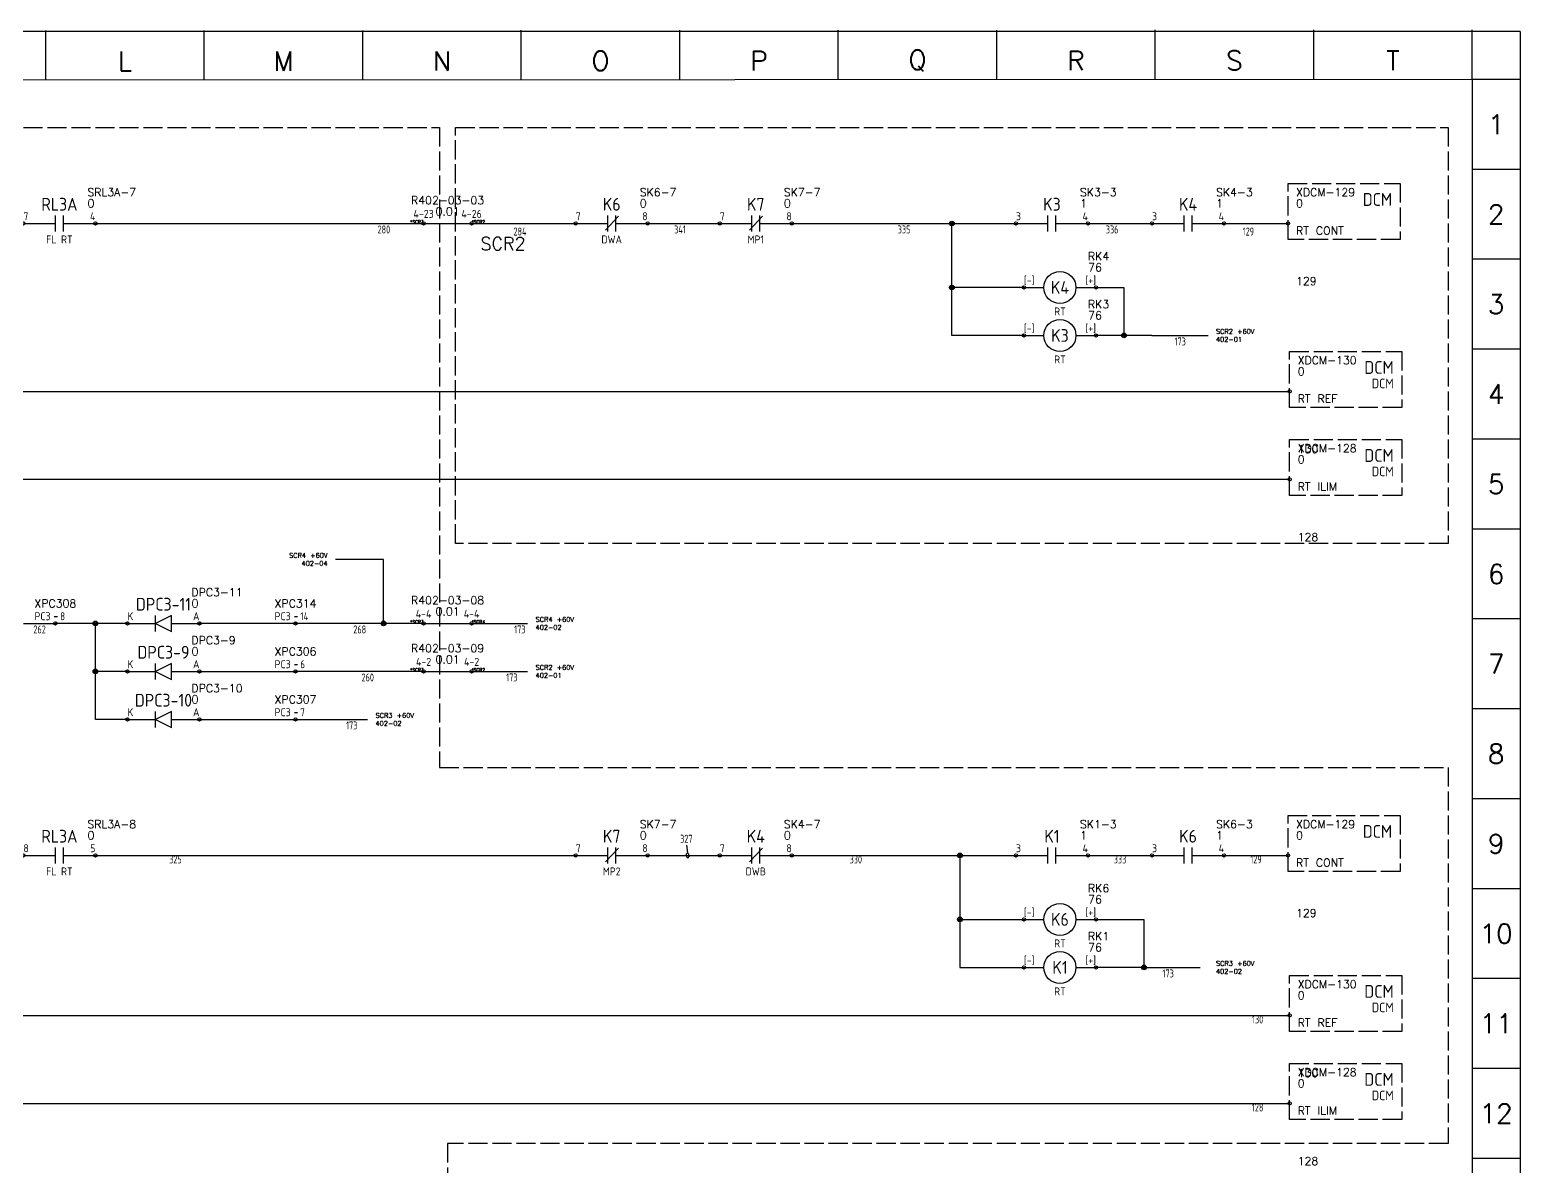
# Model space of a CAD drawing. Header units: millimetres. Extents: x 0 to 1020, y 0 to 646.
# Drawn here: x 554.5 to 1020, y 290.4 to 645.5 of the extents above; entities that cross this region are included whole.
import ezdxf
from ezdxf.enums import TextEntityAlignment as Align

# ---------------------------------------------------------------- set-up
doc = ezdxf.new("R2010")
doc.units = ezdxf.units.MM
doc.header["$LTSCALE"] = 0.5
doc.linetypes.add('ACAD_ISO02W100', pattern=[15, 12, -3])
for name, color, linetype in [('LOCBOX', 7, 'ACAD_ISO02W100'), ('NETLIST', 50, 'Continuous'), ('OUTLINE_GRID', 7, 'Continuous'), ('SYMS', 7, 'Continuous'), ('WIREFIXED', 7, 'Continuous'), ('WIRES', 7, 'Continuous')]:
    doc.layers.add(name, color=color, linetype=linetype)
doc.styles.get("Standard").update_dxf_attribs({"font": 'txt.shx', "bigfont": 'gbcbig.shx'})
doc.styles.add('WD', font='romans.shx', dxfattribs={"bigfont": 'gbcbig.shx'})
doc.styles.add('WD_IEC', font='isocp2.shx', dxfattribs={"width": 0.9, "height": 4})

# ---------------------------------------------------------------- blocks, each defined once
blk = doc.blocks.new('2010 Grid')
at = {"layer": 'OUTLINE_GRID'}
for p, q in [((850, 481.25), (0, 481.25)), ((466.25, 468.55), (466.25, 481.49)), ((507.5, 468.57), (507.5, 481.51)), ((548.75, 468.59), (548.75, 481.53)), ((590, 468.61), (590, 481.56)), ((631.25, 468.63), (631.25, 481.58)), ((672.5, 468.66), (672.5, 481.6)), ((713.75, 468.68), (713.75, 481.62)), ((755, 468.7), (755, 481.64)), ((796.25, 468.72), (796.25, 481.67)), ((837.5, 468.74), (837.5, 481.69)), ((850, 481.25), (850, 0)), ((837.5, 468.74), (12.5, 468.31)), ((837.5, 468.74), (837.5, 0)), ((850, 468.74), (837.5, 468.74)), ((850, 445.33), (837.5, 445.33)), ((850, 421.91), (837.5, 421.91)), ((850, 398.5), (837.5, 398.5)), ((850, 375.08), (837.5, 375.08)), ((850, 351.67), (837.5, 351.67)), ((850, 328.25), (837.5, 328.25)), ((850, 304.84), (837.5, 304.84)), ((850, 281.42), (837.5, 281.42)), ((850, 258.01), (837.5, 258.01)), ((850, 234.59), (837.5, 234.59)), ((850, 211.18), (837.5, 211.18)), ((850, 187.76), (837.5, 187.76))]:
    blk.add_line(p, q, dxfattribs=at)
at = {"layer": 'OUTLINE_GRID', "char_height": 5, "width": 17.7556, "attachment_point": 5}
for s, insert in [('L', (486.88, 473.52)), ('M', (528.12, 473.54)), ('N', (569.38, 473.56)), ('O', (610.62, 473.59)), ('P', (651.88, 473.61)), ('Q', (693.12, 473.63)), ('R', (734.38, 473.65)), ('S', (775.62, 473.67)), ('T', (816.88, 473.69)), ('1', (843.75, 457.04)), ('2', (843.75, 433.62)), ('3', (843.75, 410.21)), ('4', (843.75, 386.79)), ('5', (843.75, 363.37)), ('6', (843.75, 339.96)), ('7', (843.75, 316.54)), ('8', (843.75, 293.13)), ('9', (843.75, 269.71)), ('10', (843.75, 246.3)), ('11', (843.75, 222.88)), ('12', (843.75, 199.47))]:
    blk.add_mtext(s, dxfattribs=dict(at, insert=insert))
blk = doc.blocks.new('INTERCONNECT-H1')
blk.add_line((-2.5, 0), (12.5, 0))
for centre in [(-2.5, 0), (12.5, 0)]:
    blk.add_circle(centre, 0.5)
at = {"style": 'WD_IEC', "flags": 1}
for tag, height, p in [('LOC', 4, (5, 10)), ('TAG1', 4, (-2.43, 3.16)), ('DESC1', 2.5, (5, -2.5))]:
    blk.add_attdef(tag, text='', height=height, dxfattribs=at).set_placement(p, align=Align.MIDDLE_CENTER)
at = {"style": 'WD_IEC', "flags": 8}
for tag, p in [('TERM01', (-2.5, 1)), ('TERM02', (12.5, 1))]:
    blk.add_attdef(tag, text='', height=2.5, dxfattribs=at).set_placement(p, align=Align.BOTTOM_CENTER)
at = {"style": 'WD_IEC', "flags": 1}
blk.add_attdef('X4TERM01', (-2.5, 0), '', height=0.5, dxfattribs=at)
blk.add_attdef('X1TERM02', text='', height=0.5, dxfattribs=at).set_placement((12.5, 0), align=Align.RIGHT)
at = {"layer": 'NETLIST'}
for tag, p in [('NETVALUE', (5, 2.5)), ('NETTAG', (5, 6))]:
    blk.add_attdef(tag, text='', height=2.5, dxfattribs=at).set_placement(p, align=Align.CENTER)
blk.add_attdef('X4TERMDESC01', text='', height=1, dxfattribs=at).set_placement((-2.5, 0), align=Align.RIGHT)
blk.add_attdef('X1TERMDESC02', (12.5, 0), '', height=1, dxfattribs=at)
blk = doc.blocks.new('WD_WNH2')
at = {"linetype": 'Continuous', "style": 'WD_IEC', "width": 0.8}
blk.add_attdef('WIRENO', text='', height=2.5, dxfattribs=at).set_placement((0, 0), align=Align.TOP_CENTER)
at = {"style": 'WD_IEC', "flags": 1}
for tag, p in [('W02USER', (0, -1.21)), ('W03USER', (0, -1.33)), ('W04USER', (0, -1.46)), ('W05USER', (0, -1.58)), ('W06USER', (0, -1.71)), ('W07USER', (0, -1.83)), ('W08USER', (0, -1.96)), ('W09USER', (0, -2.08)), ('W01USER', (0, -1.08)), ('W10USER', (0, -2.21))]:
    blk.add_attdef(tag, text='', height=0.08, dxfattribs=at).set_placement(p, align=Align.CENTER)
blk = doc.blocks.new('DCM-2')
at = {"linetype": 'ACAD_ISO02W100'}
blk.add_lwpolyline([(0, 12.5), (35, 12.5), (35, -5), (0, -5)], close=True, dxfattribs=at)
blk.add_circle((0, 0), 0.5)
at = {"style": 'WD_IEC'}
for tag, height, flags, p in [('LOC', 4, 1, (32.5, 14.5)), ('DESC1', 3, 8, (32.5, 2.5))]:
    blk.add_attdef(tag, text='', height=height, dxfattribs=dict(at, flags=flags)).set_placement(p, align=Align.MIDDLE_RIGHT)
blk.add_attdef('TAG1', text='', height=4, dxfattribs=at).set_placement((32.5, 7.5), align=Align.MIDDLE_RIGHT)
at = {"style": 'WD_IEC', "flags": 1}
blk.add_attdef('X4TERM01', (0, 0), '', height=0.5, dxfattribs=at)
blk.add_attdef('TERMDESC01', text='', height=2.5).set_placement((2.5, -1), align=Align.TOP_LEFT)
blk.add_attdef('TERM01', text='', height=2.5).set_placement((2.5, -20), align=Align.BOTTOM_LEFT)
at = {"layer": 'NETLIST'}
for tag, p in [('NETTAG', (2.5, 8.5)), ('NETVALUE', (2.5, 5))]:
    blk.add_attdef(tag, p, '', height=2.5, dxfattribs=at)
blk = doc.blocks.new('CONTACT-NC')
for p, q in [((0, 0), (10, 0)), ((13.35, 2.25), (9.28, -2.05)), ((10, -2.5), (10, 2.5)), ((12.5, -2.5), (12.5, 2.5)), ((12.5, 0), (22.5, 0))]:
    blk.add_line(p, q)
for centre in [(0, 0), (22.5, 0)]:
    blk.add_circle(centre, 0.5)
at = {"style": 'WD_IEC', "flags": 1}
blk.add_attdef('LOC', text='', height=4, dxfattribs=at).set_placement((11.25, 11), align=Align.MIDDLE_CENTER)
at = {"style": 'WD_IEC'}
for tag, height, p in [('TAG1', 4, (11.25, 6)), ('DESC1', 2.5, (11.25, -5))]:
    blk.add_attdef(tag, text='', height=height, dxfattribs=at).set_placement(p, align=Align.MIDDLE_CENTER)
for tag, p, height, flags in [('X4TERM01', (0, 0), 0.64, 1), ('TERM01', (0, 1), 2.5, 8), ('X1TERM02', (22.5, 0), 0.64, 1)]:
    blk.add_attdef(tag, p, '', height=height, dxfattribs=dict(at, flags=flags))
at = {"style": 'WD_IEC', "flags": 8}
blk.add_attdef('TERM02', text='', height=2.5, dxfattribs=at).set_placement((22.5, 1), align=Align.RIGHT)
at = {"layer": 'NETLIST'}
for tag, p, height in [('NETTAG', (20, 8.5), 2.5), ('NETVALUE', (20, 5), 2.56)]:
    blk.add_attdef(tag, p, '', height=height, dxfattribs=at)
blk = doc.blocks.new('CONTACTOR-H')
for p, q in [((0, 0), (6.25, 0)), ((16.25, 0), (22.5, 0))]:
    blk.add_line(p, q)
for centre, radius in [((11.25, 0), 5), ((0, 0), 0.5), ((22.5, 0), 0.5)]:
    blk.add_circle(centre, radius)
at = {"style": 'WD_IEC', "flags": 1}
blk.add_attdef('LOC', text='', height=4, dxfattribs=at).set_placement((11.25, 8.5), align=Align.MIDDLE_CENTER)
at = {"style": 'WD_IEC'}
for tag, p, height, flags in [('X4TERM01', (0, 0), 0.64, 1), ('TERM01', (0, 1), 2.5, 8), ('X1TERM02', (22.5, 0), 0.64, 1)]:
    blk.add_attdef(tag, p, '', height=height, dxfattribs=dict(at, flags=flags))
for tag, height, p in [('TAG1', 4, (11.25, 0)), ('DESC1', 2.5, (11.25, -7.5))]:
    blk.add_attdef(tag, text='', height=height, dxfattribs=at).set_placement(p, align=Align.MIDDLE_CENTER)
at = {"style": 'WD_IEC', "flags": 8}
blk.add_attdef('TERM02', text='', height=2.5, dxfattribs=at).set_placement((22.5, 1), align=Align.RIGHT)
at = {"layer": 'NETLIST'}
for tag, p, height in [('NETTAG', (20, 8.5), 2.5), ('NETVALUE', (20, 5), 2.56)]:
    blk.add_attdef(tag, p, '', height=height, dxfattribs=at)
blk = doc.blocks.new('CONTACT-NO')
for p, q in [((2.5, 0), (12.5, 0)), ((12.5, -2.5), (12.5, 2.5)), ((15, -2.5), (15, 2.5)), ((15, 0), (25, 0))]:
    blk.add_line(p, q)
for centre in [(2.5, 0), (25, 0)]:
    blk.add_circle(centre, 0.5)
at = {"style": 'WD_IEC', "flags": 1}
blk.add_attdef('LOC', text='', height=4, dxfattribs=at).set_placement((13.75, 11), align=Align.MIDDLE_CENTER)
at = {"style": 'WD_IEC'}
for tag, height, p in [('TAG1', 4, (13.75, 6)), ('DESC1', 2.5, (13.75, -5))]:
    blk.add_attdef(tag, text='', height=height, dxfattribs=at).set_placement(p, align=Align.MIDDLE_CENTER)
for tag, p, height, flags in [('X4TERM01', (2.5, 0), 0.64, 1), ('TERM01', (2.5, 1), 2.5, 8), ('X1TERM02', (25, 0), 0.64, 1)]:
    blk.add_attdef(tag, p, '', height=height, dxfattribs=dict(at, flags=flags))
at = {"style": 'WD_IEC', "flags": 8}
blk.add_attdef('TERM02', text='', height=2.5, dxfattribs=at).set_placement((25, 1), align=Align.RIGHT)
at = {"layer": 'NETLIST'}
for tag, p, height in [('NETTAG', (22.5, 8.5), 2.5), ('NETVALUE', (22.5, 5), 2.56)]:
    blk.add_attdef(tag, p, '', height=height, dxfattribs=at)
blk = doc.blocks.new('WDDOT')
for radius in [0.72, 0.449, 0.223]:
    blk.add_circle((0, 0), radius)
blk = doc.blocks.new('TBH-1')
blk.add_line((-0.33, 2.17), (0.65, 2.17))
blk.add_circle((0, 0), 0.5)
at = {"style": 'WD_IEC', "flags": 1}
blk.add_attdef('LOC', text='', height=4, dxfattribs=at).set_placement((-15, 7.5), align=Align.MIDDLE_LEFT)
at = {"style": 'WD_IEC'}
blk.add_attdef('TAG1', text='', height=2.5, dxfattribs=at).set_placement((-1.5, 1), align=Align.RIGHT)
at = {"style": 'WD_IEC', "flags": 1}
blk.add_attdef('X1TERM01', (0, 0), '', height=0.5, dxfattribs=at)
at = {"style": 'WD_IEC', "width": 0.9}
blk.add_attdef('TERM01', (1.5, 1), '', height=2.5, dxfattribs=at)
at = {"layer": 'NETLIST'}
for tag, p in [('NETTAG', (0, 5)), ('NETVALUE', (0, -2.5))]:
    blk.add_attdef(tag, text='', height=2.5, dxfattribs=at).set_placement(p, align=Align.CENTER)
blk = doc.blocks.new('DIODE-L')
for p, q in [((-22.5, 0), (-13.75, 0)), ((-13.75, -2.5), (-13.75, 2.5)), ((-8.75, 2.5), (-13.75, 0)), ((-13.75, 0), (-8.75, -2.5)), ((-8.75, -2.5), (-8.75, 2.5)), ((-8.75, 0), (0, 0))]:
    blk.add_line(p, q)
for centre in [(-22.5, 0), (0, 0)]:
    blk.add_circle(centre, 0.5)
at = {"style": 'WD_IEC', "flags": 1}
blk.add_attdef('LOC', text='', height=4, dxfattribs=at).set_placement((-11.25, 11), align=Align.MIDDLE_CENTER)
at = {"style": 'WD_IEC'}
for tag, height, p in [('TAG1', 4, (-11.25, 6)), ('DESC1', 2.5, (-11.25, -5))]:
    blk.add_attdef(tag, text='', height=height, dxfattribs=at).set_placement(p, align=Align.MIDDLE_CENTER)
for tag, p, height, flags in [('X4TERM01', (-22.5, 0), 0.64, 1), ('TERM01', (-22.5, 1), 2.5, 8), ('X1TERM02', (0, 0), 0.64, 1)]:
    blk.add_attdef(tag, p, '', height=height, dxfattribs=dict(at, flags=flags))
at = {"style": 'WD_IEC', "flags": 8}
blk.add_attdef('TERM02', text='', height=2.5, dxfattribs=at).set_placement((0, 1), align=Align.RIGHT)
at = {"layer": 'NETLIST'}
for tag, p, height in [('NETTAG', (-2.5, 8.5), 2.5), ('NETVALUE', (-2.5, 5), 2.56)]:
    blk.add_attdef(tag, p, '', height=height, dxfattribs=at)

msp = doc.modelspace()

# ---------------------------------------------------------------- linework, layer by layer
at = {"layer": 'LOCBOX'}
for points in [[(372.5, 615), (682.5, 615), (682.5, 615), (682.5, 415), (997.5, 415), (997.5, 297.5), (685, 297.5), (685, 185), (372.5, 185)], [(687.5, 615), (997.5, 615), (997.5, 485), (687.5, 485)]]:
    msp.add_lwpolyline(points, close=True, dxfattribs=at)
at = {"layer": 'WIREFIXED'}
msp.add_lwpolyline([(759.64, 390.73), (759.91, 388.29), (759.56, 387.85), (759.65, 387.06), (760.09, 386.71), (760.44, 387.15), (760.35, 387.94), (760.13, 388.11)], dxfattribs=at)
at = {"layer": 'WIRES'}
for p, q in [((575, 585), (677.5, 585)), ((692.5, 585), (725, 585)), ((747.5, 585), (770, 585)), ((792.5, 585), (862.5, 585)), ((842.5, 550), (842.5, 585)), ((885, 585), (905, 585)), ((927.5, 585), (947.5, 585)), ((865, 565), (842.5, 565)), ((887.5, 565), (896.25, 565)), ((896.25, 565), (896.25, 550)), ((865, 550), (842.5, 550)), ((896.25, 550), (887.5, 550)), ((905, 550), (896.25, 550)), ((905, 550), (922.5, 550)), ((320, 532.5), (948, 532.5)), ((948, 505), (320, 505)), ((665, 480), (650, 480)), ((665, 460), (665, 480)), ((552.5, 460), (562.5, 460)), ((585, 460), (562.5, 460)), ((575, 445), (575, 460)), ((637.5, 460), (607.5, 460)), ((677.5, 460), (637.5, 460)), ((692.5, 460), (710, 460)), ((585, 445), (575, 445)), ((575, 430), (575, 445)), ((575, 445), (575, 445)), ((607.5, 445), (637.5, 445)), ((677.5, 445), (637.5, 445)), ((692.5, 445), (710, 445)), ((585, 430), (575, 430)), ((607.5, 430), (637.5, 430)), ((637.5, 430), (660, 430)), ((575, 387.5), (725, 387.5)), ((747.5, 387.5), (770, 387.5)), ((792.5, 387.5), (862.5, 387.5)), ((845, 387.5), (845, 367.5)), ((885, 387.5), (905, 387.5)), ((927.5, 387.5), (947.5, 387.5)), ((845, 367.5), (865, 367.5)), ((845, 367.5), (845, 352.5)), ((887.5, 367.5), (902.5, 367.5)), ((902.5, 367.5), (902.5, 352.5)), ((845, 352.5), (865, 352.5)), ((902.5, 352.5), (887.5, 352.5)), ((902.5, 352.5), (920, 352.5)), ((320, 337.5), (948, 337.5)), ((320, 310), (948, 310))]:
    msp.add_line(p, q, dxfattribs=at)

# ---------------------------------------------------------------- block references
at = {"xscale": 1.2, "yscale": 1.2, "zscale": 1.2}
msp.add_blockref('2010 Grid', (0, 67.5), dxfattribs=at)
ref = msp.add_blockref('CONTACT-NO', (550, 585))
ref.add_attrib('NETTAG', 'SRL3A-7', (572.5, 593.5), dxfattribs={"layer": 'NETLIST', "height": 2.5})
ref.add_attrib('NETVALUE', '0', (572.5, 590), dxfattribs={"layer": 'NETLIST', "height": 2.56})
ref.add_attrib('TAG1', 'RL3A', dxfattribs={"height": 4, "style": 'WD_IEC'}).set_placement((563.75, 591), align=Align.MIDDLE_CENTER)
ref.add_attrib('DESC1', 'FL RT', dxfattribs={"height": 2.5, "style": 'WD_IEC'}).set_placement((563.75, 580), align=Align.MIDDLE_CENTER)
ref.add_attrib('TERM01', '7', (552.5, 586), dxfattribs={"height": 2.5, "style": 'WD_IEC'})
ref.add_attrib('TERM02', '4', dxfattribs={"height": 2.5, "style": 'WD_IEC'}).set_placement((575, 586), align=Align.RIGHT)
ref = msp.add_blockref('CONTACT-NC', (725, 585))
ref.add_attrib('TERM02', '8', dxfattribs={"height": 2.5, "style": 'WD_IEC'}).set_placement((747.5, 586), align=Align.RIGHT)
ref.add_attrib('TERM01', '7', (725, 586), dxfattribs={"height": 2.5, "style": 'WD_IEC'})
ref.add_attrib('DESC1', 'DWA', dxfattribs={"height": 2.5, "style": 'WD_IEC'}).set_placement((736.25, 580), align=Align.MIDDLE_CENTER)
ref.add_attrib('TAG1', 'K6', dxfattribs={"height": 4, "style": 'WD_IEC'}).set_placement((736.25, 591), align=Align.MIDDLE_CENTER)
ref.add_attrib('NETVALUE', '0', (745, 590), dxfattribs={"layer": 'NETLIST', "height": 2.56})
ref.add_attrib('NETTAG', 'SK6-7', (745, 593.5), dxfattribs={"layer": 'NETLIST', "height": 2.5})
ref = msp.add_blockref('CONTACT-NC', (770, 585))
ref.add_attrib('TERM02', '8', dxfattribs={"height": 2.5, "style": 'WD_IEC'}).set_placement((792.5, 586), align=Align.RIGHT)
ref.add_attrib('TERM01', '7', (770, 586), dxfattribs={"height": 2.5, "style": 'WD_IEC'})
ref.add_attrib('DESC1', 'MP1', dxfattribs={"height": 2.5, "style": 'WD_IEC'}).set_placement((781.25, 580), align=Align.MIDDLE_CENTER)
ref.add_attrib('TAG1', 'K7', dxfattribs={"height": 4, "style": 'WD_IEC'}).set_placement((781.25, 591), align=Align.MIDDLE_CENTER)
ref.add_attrib('NETVALUE', '0', (790, 590), dxfattribs={"layer": 'NETLIST', "height": 2.56})
ref.add_attrib('NETTAG', 'SK7-7', (790, 593.5), dxfattribs={"layer": 'NETLIST', "height": 2.5})
ref = msp.add_blockref('CONTACT-NO', (860, 585))
ref.add_attrib('NETTAG', 'SK3-3', (882.5, 593.5), dxfattribs={"layer": 'NETLIST', "height": 2.5})
ref.add_attrib('NETVALUE', '1', (882.5, 590), dxfattribs={"layer": 'NETLIST', "height": 2.56})
ref.add_attrib('TAG1', 'K3', dxfattribs={"height": 4, "style": 'WD_IEC'}).set_placement((873.75, 591), align=Align.MIDDLE_CENTER)
ref.add_attrib('TERM01', '3', (862.5, 586), dxfattribs={"height": 2.5, "style": 'WD_IEC'})
ref.add_attrib('TERM02', '4', dxfattribs={"height": 2.5, "style": 'WD_IEC'}).set_placement((885, 586), align=Align.RIGHT)
ref = msp.add_blockref('CONTACT-NO', (902.5, 585))
ref.add_attrib('NETTAG', 'SK4-3', (925, 593.5), dxfattribs={"layer": 'NETLIST', "height": 2.5})
ref.add_attrib('NETVALUE', '1', (925, 590), dxfattribs={"layer": 'NETLIST', "height": 2.56})
ref.add_attrib('TAG1', 'K4', dxfattribs={"height": 4, "style": 'WD_IEC'}).set_placement((916.25, 591), align=Align.MIDDLE_CENTER)
ref.add_attrib('TERM01', '3', (905, 586), dxfattribs={"height": 2.5, "style": 'WD_IEC'})
ref.add_attrib('TERM02', '4', dxfattribs={"height": 2.5, "style": 'WD_IEC'}).set_placement((927.5, 586), align=Align.RIGHT)
for name, p, values in [('DCM-2', (947.5, 585), {'TERMDESC01': 'RT CONT', 'TAG1': 'DCM', 'TERM01': '129', 'NETTAG': 'XDCM-129', 'NETVALUE': '0'}), ('TBH-1', (562.5, 460), {'TAG1': 'PC3', 'TERM01': '8', 'NETTAG': 'XPC308'}), ('TBH-1', (637.5, 460), {'TAG1': 'PC3', 'TERM01': '14', 'NETTAG': 'XPC314'}), ('TBH-1', (637.5, 445), {'TAG1': 'PC3', 'TERM01': '6', 'NETTAG': 'XPC306'}), ('TBH-1', (637.5, 430), {'TAG1': 'PC3', 'TERM01': '7', 'NETTAG': 'XPC307'}), ('DCM-2', (947.5, 387.5), {'TERMDESC01': 'RT CONT', 'TAG1': 'DCM', 'TERM01': '129', 'NETTAG': 'XDCM-129', 'NETVALUE': '0'})]:
    msp.add_blockref(name, p).add_auto_attribs(values)
ref = msp.add_blockref('INTERCONNECT-H1', (680, 585))
ref.add_attrib('TERM02', '4-26', dxfattribs={"height": 2.5, "style": 'WD_IEC'}).set_placement((692.5, 586), align=Align.BOTTOM_CENTER)
ref.add_attrib('TERM01', '4-23', dxfattribs={"height": 2.5, "style": 'WD_IEC'}).set_placement((677.5, 586), align=Align.BOTTOM_CENTER)
ref.add_attrib('NETVALUE', '0.01', dxfattribs={"layer": 'NETLIST', "height": 2.5}).set_placement((685, 587.5), align=Align.CENTER)
ref.add_attrib('NETTAG', 'R402-03-03', dxfattribs={"layer": 'NETLIST', "height": 2.5}).set_placement((685, 591), align=Align.CENTER)
ref.add_attrib('X4TERMDESC01', '*SCR3', dxfattribs={"layer": 'NETLIST', "height": 1}).set_placement((677.5, 585), align=Align.RIGHT)
ref.add_attrib('X1TERMDESC02', '*SCR2', (692.5, 585), dxfattribs={"layer": 'NETLIST', "height": 1})
ref = msp.add_blockref('CONTACTOR-H', (865, 565))
ref.add_attrib('TERM02', '[+]', dxfattribs={"height": 2.5, "style": 'WD_IEC'}).set_placement((887.5, 566), align=Align.RIGHT)
ref.add_attrib('TERM01', '[-]', (865, 566), dxfattribs={"height": 2.5, "style": 'WD_IEC'})
ref.add_attrib('DESC1', 'RT', dxfattribs={"height": 2.5, "style": 'WD_IEC'}).set_placement((876.25, 557.5), align=Align.MIDDLE_CENTER)
ref.add_attrib('TAG1', 'K4', dxfattribs={"height": 4, "style": 'WD_IEC'}).set_placement((876.25, 565), align=Align.MIDDLE_CENTER)
ref.add_attrib('NETVALUE', '76', (885, 570), dxfattribs={"layer": 'NETLIST', "height": 2.56})
ref.add_attrib('NETTAG', 'RK4', (885, 573.5), dxfattribs={"layer": 'NETLIST', "height": 2.5})
ref = msp.add_blockref('CONTACTOR-H', (865, 550))
ref.add_attrib('TERM02', '[+]', dxfattribs={"height": 2.5, "style": 'WD_IEC'}).set_placement((887.5, 551), align=Align.RIGHT)
ref.add_attrib('TERM01', '[-]', (865, 551), dxfattribs={"height": 2.5, "style": 'WD_IEC'})
ref.add_attrib('DESC1', 'RT', dxfattribs={"height": 2.5, "style": 'WD_IEC'}).set_placement((876.25, 542.5), align=Align.MIDDLE_CENTER)
ref.add_attrib('TAG1', 'K3', dxfattribs={"height": 4, "style": 'WD_IEC'}).set_placement((876.25, 550), align=Align.MIDDLE_CENTER)
ref.add_attrib('NETVALUE', '76', (885, 555), dxfattribs={"layer": 'NETLIST', "height": 2.56})
ref.add_attrib('NETTAG', 'RK3', (885, 558.5), dxfattribs={"layer": 'NETLIST', "height": 2.5})
ref = msp.add_blockref('DCM-2', (948, 532.5))
ref.add_attrib('TERMDESC01', 'RT REF', dxfattribs={"height": 2.5}).set_placement((950.5, 531.5), align=Align.TOP_LEFT)
ref.add_attrib('DESC1', 'DCM', dxfattribs={"height": 3, "style": 'WD_IEC'}).set_placement((980.5, 535), align=Align.MIDDLE_RIGHT)
ref.add_attrib('TAG1', 'DCM', dxfattribs={"height": 4, "style": 'WD_IEC'}).set_placement((980.5, 540), align=Align.MIDDLE_RIGHT)
ref.add_attrib('TERM01', '130', dxfattribs={"height": 2.5}).set_placement((950.5, 512.5), align=Align.BOTTOM_LEFT)
ref.add_attrib('NETTAG', 'XDCM-130', (950.5, 541), dxfattribs={"layer": 'NETLIST', "height": 2.5})
ref.add_attrib('NETVALUE', '0', (950.5, 537.5), dxfattribs={"layer": 'NETLIST', "height": 2.5})
ref = msp.add_blockref('DCM-2', (948, 505))
ref.add_attrib('TERMDESC01', 'RT ILIM', dxfattribs={"height": 2.5}).set_placement((950.5, 504), align=Align.TOP_LEFT)
ref.add_attrib('DESC1', 'DCM', dxfattribs={"height": 3, "style": 'WD_IEC'}).set_placement((980.5, 507.5), align=Align.MIDDLE_RIGHT)
ref.add_attrib('TAG1', 'DCM', dxfattribs={"height": 4, "style": 'WD_IEC'}).set_placement((980.5, 512.5), align=Align.MIDDLE_RIGHT)
ref.add_attrib('TERM01', '128', dxfattribs={"height": 2.5}).set_placement((950.5, 485), align=Align.BOTTOM_LEFT)
ref.add_attrib('NETTAG', 'XDCM-128', (950.5, 513.5), dxfattribs={"layer": 'NETLIST', "height": 2.5})
ref.add_attrib('NETVALUE', '0', (950.5, 510), dxfattribs={"layer": 'NETLIST', "height": 2.5})
ref = msp.add_blockref('DIODE-L', (607.5, 460))
ref.add_attrib('NETTAG', 'DPC3-11', (605, 468.5), dxfattribs={"layer": 'NETLIST', "height": 2.5})
ref.add_attrib('NETVALUE', '0', (605, 465), dxfattribs={"layer": 'NETLIST', "height": 2.56})
ref.add_attrib('TAG1', 'DPC3-11', dxfattribs={"height": 4, "style": 'WD_IEC'}).set_placement((596.25, 466), align=Align.MIDDLE_CENTER)
ref.add_attrib('TERM01', 'K', (585, 461), dxfattribs={"height": 2.5, "style": 'WD_IEC'})
ref.add_attrib('TERM02', 'A', dxfattribs={"height": 2.5, "style": 'WD_IEC'}).set_placement((607.5, 461), align=Align.RIGHT)
ref = msp.add_blockref('INTERCONNECT-H1', (680, 460))
ref.add_attrib('TERM02', '4-4', dxfattribs={"height": 2.5, "style": 'WD_IEC'}).set_placement((692.5, 461), align=Align.BOTTOM_CENTER)
ref.add_attrib('TERM01', '4-4', dxfattribs={"height": 2.5, "style": 'WD_IEC'}).set_placement((677.5, 461), align=Align.BOTTOM_CENTER)
ref.add_attrib('NETVALUE', '0.01', dxfattribs={"layer": 'NETLIST', "height": 2.5}).set_placement((685, 462.5), align=Align.CENTER)
ref.add_attrib('NETTAG', 'R402-03-08', dxfattribs={"layer": 'NETLIST', "height": 2.5}).set_placement((685, 466), align=Align.CENTER)
ref.add_attrib('X4TERMDESC01', '*SCR3', dxfattribs={"layer": 'NETLIST', "height": 1}).set_placement((677.5, 460), align=Align.RIGHT)
ref.add_attrib('X1TERMDESC02', '*SCR4', (692.5, 460), dxfattribs={"layer": 'NETLIST', "height": 1})
ref = msp.add_blockref('DIODE-L', (607.5, 445))
ref.add_attrib('NETTAG', 'DPC3-9', (605, 453.5), dxfattribs={"layer": 'NETLIST', "height": 2.5})
ref.add_attrib('NETVALUE', '0', (605, 450), dxfattribs={"layer": 'NETLIST', "height": 2.56})
ref.add_attrib('TAG1', 'DPC3-9', dxfattribs={"height": 4, "style": 'WD_IEC'}).set_placement((596.25, 451), align=Align.MIDDLE_CENTER)
ref.add_attrib('TERM01', 'K', (585, 446), dxfattribs={"height": 2.5, "style": 'WD_IEC'})
ref.add_attrib('TERM02', 'A', dxfattribs={"height": 2.5, "style": 'WD_IEC'}).set_placement((607.5, 446), align=Align.RIGHT)
ref = msp.add_blockref('INTERCONNECT-H1', (680, 445))
ref.add_attrib('TERM02', '4-2', dxfattribs={"height": 2.5, "style": 'WD_IEC'}).set_placement((692.5, 446), align=Align.BOTTOM_CENTER)
ref.add_attrib('TERM01', '4-2', dxfattribs={"height": 2.5, "style": 'WD_IEC'}).set_placement((677.5, 446), align=Align.BOTTOM_CENTER)
ref.add_attrib('NETVALUE', '0.01', dxfattribs={"layer": 'NETLIST', "height": 2.5}).set_placement((685, 447.5), align=Align.CENTER)
ref.add_attrib('NETTAG', 'R402-03-09', dxfattribs={"layer": 'NETLIST', "height": 2.5}).set_placement((685, 451), align=Align.CENTER)
ref.add_attrib('X4TERMDESC01', '*SCR3', dxfattribs={"layer": 'NETLIST', "height": 1}).set_placement((677.5, 445), align=Align.RIGHT)
ref.add_attrib('X1TERMDESC02', '*SCR2', (692.5, 445), dxfattribs={"layer": 'NETLIST', "height": 1})
ref = msp.add_blockref('DIODE-L', (607.5, 430))
ref.add_attrib('NETTAG', 'DPC3-10', (605, 438.5), dxfattribs={"layer": 'NETLIST', "height": 2.5})
ref.add_attrib('NETVALUE', '0', (605, 435), dxfattribs={"layer": 'NETLIST', "height": 2.56})
ref.add_attrib('TAG1', 'DPC3-10', dxfattribs={"height": 4, "style": 'WD_IEC'}).set_placement((596.25, 436), align=Align.MIDDLE_CENTER)
ref.add_attrib('TERM01', 'K', (585, 431), dxfattribs={"height": 2.5, "style": 'WD_IEC'})
ref.add_attrib('TERM02', 'A', dxfattribs={"height": 2.5, "style": 'WD_IEC'}).set_placement((607.5, 431), align=Align.RIGHT)
ref = msp.add_blockref('CONTACT-NO', (550, 387.5))
ref.add_attrib('NETTAG', 'SRL3A-8', (572.5, 396), dxfattribs={"layer": 'NETLIST', "height": 2.5})
ref.add_attrib('NETVALUE', '0', (572.5, 392.5), dxfattribs={"layer": 'NETLIST', "height": 2.56})
ref.add_attrib('TAG1', 'RL3A', dxfattribs={"height": 4, "style": 'WD_IEC'}).set_placement((563.75, 393.5), align=Align.MIDDLE_CENTER)
ref.add_attrib('DESC1', 'FL RT', dxfattribs={"height": 2.5, "style": 'WD_IEC'}).set_placement((563.75, 382.5), align=Align.MIDDLE_CENTER)
ref.add_attrib('TERM01', '8', (552.5, 388.5), dxfattribs={"height": 2.5, "style": 'WD_IEC'})
ref.add_attrib('TERM02', '5', dxfattribs={"height": 2.5, "style": 'WD_IEC'}).set_placement((575, 388.5), align=Align.RIGHT)
ref = msp.add_blockref('CONTACT-NC', (725, 387.5))
ref.add_attrib('TERM02', '8', dxfattribs={"height": 2.5, "style": 'WD_IEC'}).set_placement((747.5, 388.5), align=Align.RIGHT)
ref.add_attrib('TERM01', '7', (725, 388.5), dxfattribs={"height": 2.5, "style": 'WD_IEC'})
ref.add_attrib('DESC1', 'MP2', dxfattribs={"height": 2.5, "style": 'WD_IEC'}).set_placement((736.25, 382.5), align=Align.MIDDLE_CENTER)
ref.add_attrib('TAG1', 'K7', dxfattribs={"height": 4, "style": 'WD_IEC'}).set_placement((736.25, 393.5), align=Align.MIDDLE_CENTER)
ref.add_attrib('NETVALUE', '0', (745, 392.5), dxfattribs={"layer": 'NETLIST', "height": 2.56})
ref.add_attrib('NETTAG', 'SK7-7', (745, 396), dxfattribs={"layer": 'NETLIST', "height": 2.5})
ref = msp.add_blockref('CONTACT-NC', (770, 387.5))
ref.add_attrib('TERM02', '8', dxfattribs={"height": 2.5, "style": 'WD_IEC'}).set_placement((792.5, 388.5), align=Align.RIGHT)
ref.add_attrib('TERM01', '7', (770, 388.5), dxfattribs={"height": 2.5, "style": 'WD_IEC'})
ref.add_attrib('DESC1', 'DWB', dxfattribs={"height": 2.5, "style": 'WD_IEC'}).set_placement((781.25, 382.5), align=Align.MIDDLE_CENTER)
ref.add_attrib('TAG1', 'K4', dxfattribs={"height": 4, "style": 'WD_IEC'}).set_placement((781.25, 393.5), align=Align.MIDDLE_CENTER)
ref.add_attrib('NETVALUE', '0', (790, 392.5), dxfattribs={"layer": 'NETLIST', "height": 2.56})
ref.add_attrib('NETTAG', 'SK4-7', (790, 396), dxfattribs={"layer": 'NETLIST', "height": 2.5})
ref = msp.add_blockref('CONTACT-NO', (860, 387.5))
ref.add_attrib('NETTAG', 'SK1-3', (882.5, 396), dxfattribs={"layer": 'NETLIST', "height": 2.5})
ref.add_attrib('NETVALUE', '1', (882.5, 392.5), dxfattribs={"layer": 'NETLIST', "height": 2.56})
ref.add_attrib('TAG1', 'K1', dxfattribs={"height": 4, "style": 'WD_IEC'}).set_placement((873.75, 393.5), align=Align.MIDDLE_CENTER)
ref.add_attrib('TERM01', '3', (862.5, 388.5), dxfattribs={"height": 2.5, "style": 'WD_IEC'})
ref.add_attrib('TERM02', '4', dxfattribs={"height": 2.5, "style": 'WD_IEC'}).set_placement((885, 388.5), align=Align.RIGHT)
ref = msp.add_blockref('CONTACT-NO', (902.5, 387.5))
ref.add_attrib('NETTAG', 'SK6-3', (925, 396), dxfattribs={"layer": 'NETLIST', "height": 2.5})
ref.add_attrib('NETVALUE', '1', (925, 392.5), dxfattribs={"layer": 'NETLIST', "height": 2.56})
ref.add_attrib('TAG1', 'K6', dxfattribs={"height": 4, "style": 'WD_IEC'}).set_placement((916.25, 393.5), align=Align.MIDDLE_CENTER)
ref.add_attrib('TERM01', '3', (905, 388.5), dxfattribs={"height": 2.5, "style": 'WD_IEC'})
ref.add_attrib('TERM02', '4', dxfattribs={"height": 2.5, "style": 'WD_IEC'}).set_placement((927.5, 388.5), align=Align.RIGHT)
ref = msp.add_blockref('CONTACTOR-H', (865, 367.5))
ref.add_attrib('TERM02', '[+]', dxfattribs={"height": 2.5, "style": 'WD_IEC'}).set_placement((887.5, 368.5), align=Align.RIGHT)
ref.add_attrib('TERM01', '[-]', (865, 368.5), dxfattribs={"height": 2.5, "style": 'WD_IEC'})
ref.add_attrib('DESC1', 'RT', dxfattribs={"height": 2.5, "style": 'WD_IEC'}).set_placement((876.25, 360), align=Align.MIDDLE_CENTER)
ref.add_attrib('TAG1', 'K6', dxfattribs={"height": 4, "style": 'WD_IEC'}).set_placement((876.25, 367.5), align=Align.MIDDLE_CENTER)
ref.add_attrib('NETVALUE', '76', (885, 372.5), dxfattribs={"layer": 'NETLIST', "height": 2.56})
ref.add_attrib('NETTAG', 'RK6', (885, 376), dxfattribs={"layer": 'NETLIST', "height": 2.5})
ref = msp.add_blockref('CONTACTOR-H', (865, 352.5))
ref.add_attrib('TERM02', '[+]', dxfattribs={"height": 2.5, "style": 'WD_IEC'}).set_placement((887.5, 353.5), align=Align.RIGHT)
ref.add_attrib('TERM01', '[-]', (865, 353.5), dxfattribs={"height": 2.5, "style": 'WD_IEC'})
ref.add_attrib('DESC1', 'RT', dxfattribs={"height": 2.5, "style": 'WD_IEC'}).set_placement((876.25, 345), align=Align.MIDDLE_CENTER)
ref.add_attrib('TAG1', 'K1', dxfattribs={"height": 4, "style": 'WD_IEC'}).set_placement((876.25, 352.5), align=Align.MIDDLE_CENTER)
ref.add_attrib('NETVALUE', '76', (885, 357.5), dxfattribs={"layer": 'NETLIST', "height": 2.56})
ref.add_attrib('NETTAG', 'RK1', (885, 361), dxfattribs={"layer": 'NETLIST', "height": 2.5})
ref = msp.add_blockref('DCM-2', (948, 337.5))
ref.add_attrib('TERMDESC01', 'RT REF', dxfattribs={"height": 2.5}).set_placement((950.5, 336.5), align=Align.TOP_LEFT)
ref.add_attrib('DESC1', 'DCM', dxfattribs={"height": 3, "style": 'WD_IEC'}).set_placement((980.5, 340), align=Align.MIDDLE_RIGHT)
ref.add_attrib('TAG1', 'DCM', dxfattribs={"height": 4, "style": 'WD_IEC'}).set_placement((980.5, 345), align=Align.MIDDLE_RIGHT)
ref.add_attrib('TERM01', '130', dxfattribs={"height": 2.5}).set_placement((950.5, 317.5), align=Align.BOTTOM_LEFT)
ref.add_attrib('NETTAG', 'XDCM-130', (950.5, 346), dxfattribs={"layer": 'NETLIST', "height": 2.5})
ref.add_attrib('NETVALUE', '0', (950.5, 342.5), dxfattribs={"layer": 'NETLIST', "height": 2.5})
ref = msp.add_blockref('DCM-2', (948, 310))
ref.add_attrib('TERMDESC01', 'RT ILIM', dxfattribs={"height": 2.5}).set_placement((950.5, 309), align=Align.TOP_LEFT)
ref.add_attrib('DESC1', 'DCM', dxfattribs={"height": 3, "style": 'WD_IEC'}).set_placement((980.5, 312.5), align=Align.MIDDLE_RIGHT)
ref.add_attrib('TAG1', 'DCM', dxfattribs={"height": 4, "style": 'WD_IEC'}).set_placement((980.5, 317.5), align=Align.MIDDLE_RIGHT)
ref.add_attrib('TERM01', '128', dxfattribs={"height": 2.5}).set_placement((950.5, 290), align=Align.BOTTOM_LEFT)
ref.add_attrib('NETTAG', 'XDCM-128', (950.5, 318.5), dxfattribs={"layer": 'NETLIST', "height": 2.5})
ref.add_attrib('NETVALUE', '0', (950.5, 315), dxfattribs={"layer": 'NETLIST', "height": 2.5})
at = {"layer": 'SYMS'}
for p in [(842.5, 585), (842.5, 565), (896.25, 550), (575, 460), (665, 460), (575, 445), (845, 387.5), (845, 367.5), (902.5, 352.5)]:
    msp.add_blockref('WDDOT', p, dxfattribs=at)
at = {"layer": 'WIREFIXED'}
ref = msp.add_blockref('WD_WNH2', (665.05, 585), dxfattribs=at)
ref.add_attrib('WIRENOF', '280', dxfattribs={"linetype": 'Continuous', "height": 2.5, "style": 'WD_IEC', "width": 0.8}).set_placement((665.1, 584.37), align=Align.TOP_CENTER)
ref = msp.add_blockref('WD_WNH2', (707.5, 585), dxfattribs=at)
ref.add_attrib('WIRENOF', '284', dxfattribs={"linetype": 'Continuous', "height": 2.5, "style": 'WD_IEC', "width": 0.8}).set_placement((707.61, 583.73), align=Align.TOP_CENTER)
ref = msp.add_blockref('WD_WNH2', (757.5, 585), dxfattribs=at)
ref.add_attrib('WIRENOF', '341', dxfattribs={"linetype": 'Continuous', "height": 2.5, "style": 'WD_IEC', "width": 0.8}).set_placement((757.56, 584.37), align=Align.TOP_CENTER)
ref = msp.add_blockref('WD_WNH2', (827.5, 585), dxfattribs=at)
ref.add_attrib('WIRENOF', '335', dxfattribs={"linetype": 'Continuous', "height": 2.5, "style": 'WD_IEC', "width": 0.8}).set_placement((827.56, 584.37), align=Align.TOP_CENTER)
ref = msp.add_blockref('WD_WNH2', (892.5, 585), dxfattribs=at)
ref.add_attrib('WIRENOF', '336', dxfattribs={"linetype": 'Continuous', "height": 2.5, "style": 'WD_IEC', "width": 0.8}).set_placement((892.56, 584.37), align=Align.TOP_CENTER)
ref = msp.add_blockref('WD_WNH2', (935, 585), dxfattribs=at)
ref.add_attrib('WIRENOF', '129', dxfattribs={"linetype": 'Continuous', "height": 2.5, "style": 'WD_IEC', "width": 0.8}).set_placement((935.11, 583.73), align=Align.TOP_CENTER)
ref = msp.add_blockref('WD_WNH2', (913.75, 550), dxfattribs=at)
ref.add_attrib('WIRENOF', '173', dxfattribs={"linetype": 'Continuous', "height": 2.5, "style": 'WD_IEC', "width": 0.8}).set_placement((913.81, 549.37), align=Align.TOP_CENTER)
ref = msp.add_blockref('WD_WNH2', (557.5, 460), dxfattribs=at)
ref.add_attrib('WIRENOF', '262', dxfattribs={"linetype": 'Continuous', "height": 2.5, "style": 'WD_IEC', "width": 0.8}).set_placement((557.56, 459.37), align=Align.TOP_CENTER)
ref = msp.add_blockref('WD_WNH2', (657.5, 460), dxfattribs=at)
ref.add_attrib('WIRENOF', '268', dxfattribs={"linetype": 'Continuous', "height": 2.5, "style": 'WD_IEC', "width": 0.8}).set_placement((657.56, 459.37), align=Align.TOP_CENTER)
ref = msp.add_blockref('WD_WNH2', (707.5, 460), dxfattribs=at)
ref.add_attrib('WIRENOF', '173', dxfattribs={"linetype": 'Continuous', "height": 2.5, "style": 'WD_IEC', "width": 0.8}).set_placement((707.56, 459.37), align=Align.TOP_CENTER)
ref = msp.add_blockref('WD_WNH2', (660, 445), dxfattribs=at)
ref.add_attrib('WIRENOF', '260', dxfattribs={"linetype": 'Continuous', "height": 2.5, "style": 'WD_IEC', "width": 0.8}).set_placement((660.06, 444.37), align=Align.TOP_CENTER)
ref = msp.add_blockref('WD_WNH2', (705, 445), dxfattribs=at)
ref.add_attrib('WIRENOF', '173', dxfattribs={"linetype": 'Continuous', "height": 2.5, "style": 'WD_IEC', "width": 0.8}).set_placement((705.06, 444.37), align=Align.TOP_CENTER)
ref = msp.add_blockref('WD_WNH2', (655, 430), dxfattribs=at)
ref.add_attrib('WIRENOF', '173', dxfattribs={"linetype": 'Continuous', "height": 2.5, "style": 'WD_IEC', "width": 0.8}).set_placement((655.06, 429.37), align=Align.TOP_CENTER)
ref = msp.add_blockref('WD_WNH2', (760, 387.5), dxfattribs=at)
ref.add_attrib('WIRENOF', '327', dxfattribs={"linetype": 'Continuous', "height": 2.5, "style": 'WD_IEC', "width": 0.8}).set_placement((759.56, 393.96), align=Align.TOP_CENTER)
ref = msp.add_blockref('WD_WNH2', (600, 387.5), dxfattribs=at)
ref.add_attrib('WIRENOF', '325', dxfattribs={"linetype": 'Continuous', "height": 2.5, "style": 'WD_IEC', "width": 0.8}).set_placement((600, 387.5), align=Align.TOP_CENTER)
ref = msp.add_blockref('WD_WNH2', (812.5, 387.5), dxfattribs=at)
ref.add_attrib('WIRENOF', '330', dxfattribs={"linetype": 'Continuous', "height": 2.5, "style": 'WD_IEC', "width": 0.8}).set_placement((812.5, 387.5), align=Align.TOP_CENTER)
ref = msp.add_blockref('WD_WNH2', (895, 387.5), dxfattribs=at)
ref.add_attrib('WIRENOF', '333', dxfattribs={"linetype": 'Continuous', "height": 2.5, "style": 'WD_IEC', "width": 0.8}).set_placement((895, 387.5), align=Align.TOP_CENTER)
ref = msp.add_blockref('WD_WNH2', (937.5, 387.5), dxfattribs=at)
ref.add_attrib('WIRENOF', '129', dxfattribs={"linetype": 'Continuous', "height": 2.5, "style": 'WD_IEC', "width": 0.8}).set_placement((937.5, 387.5), align=Align.TOP_CENTER)
ref = msp.add_blockref('WD_WNH2', (910, 352.5), dxfattribs=at)
ref.add_attrib('WIRENOF', '173', dxfattribs={"linetype": 'Continuous', "height": 2.5, "style": 'WD_IEC', "width": 0.8}).set_placement((910.06, 351.87), align=Align.TOP_CENTER)
ref = msp.add_blockref('WD_WNH2', (938, 337.5), dxfattribs=at)
ref.add_attrib('WIRENOF', '130', dxfattribs={"linetype": 'Continuous', "height": 2.5, "style": 'WD_IEC', "width": 0.8}).set_placement((938, 337.5), align=Align.TOP_CENTER)
ref = msp.add_blockref('WD_WNH2', (938, 310), dxfattribs=at)
ref.add_attrib('WIRENOF', '128', dxfattribs={"linetype": 'Continuous', "height": 2.5, "style": 'WD_IEC', "width": 0.8}).set_placement((938, 310), align=Align.TOP_CENTER)

# ---------------------------------------------------------------- texts
at = {"char_height": 1.5}
for s, insert, attachment_point in [('SCR2 +60V\\P402-01', (925, 550), 4), ('SCR4 +60V\\P402-04', (647.5, 480), 6), ('SCR4 +60V\\P402-02', (712.5, 460), 4), ('SCR2 +60V\\P402-01', (712.5, 445), 4), ('SCR3 +60V\\P402-02', (662.5, 430), 4), ('SCR3 +60V\\P402-02', (925, 352.5), 4)]:
    msp.add_mtext_dynamic_manual_height_columns(s, width=15, gutter_width=0.5, heights=[0], dxfattribs=dict(at, insert=insert, attachment_point=attachment_point))
at = {"layer": 'LOCBOX', "style": 'WD'}
msp.add_text('SCR2', height=4, dxfattribs=at).set_placement((702.33, 575.5), align=Align.BOTTOM_CENTER)

doc.saveas('drawing.dxf')
